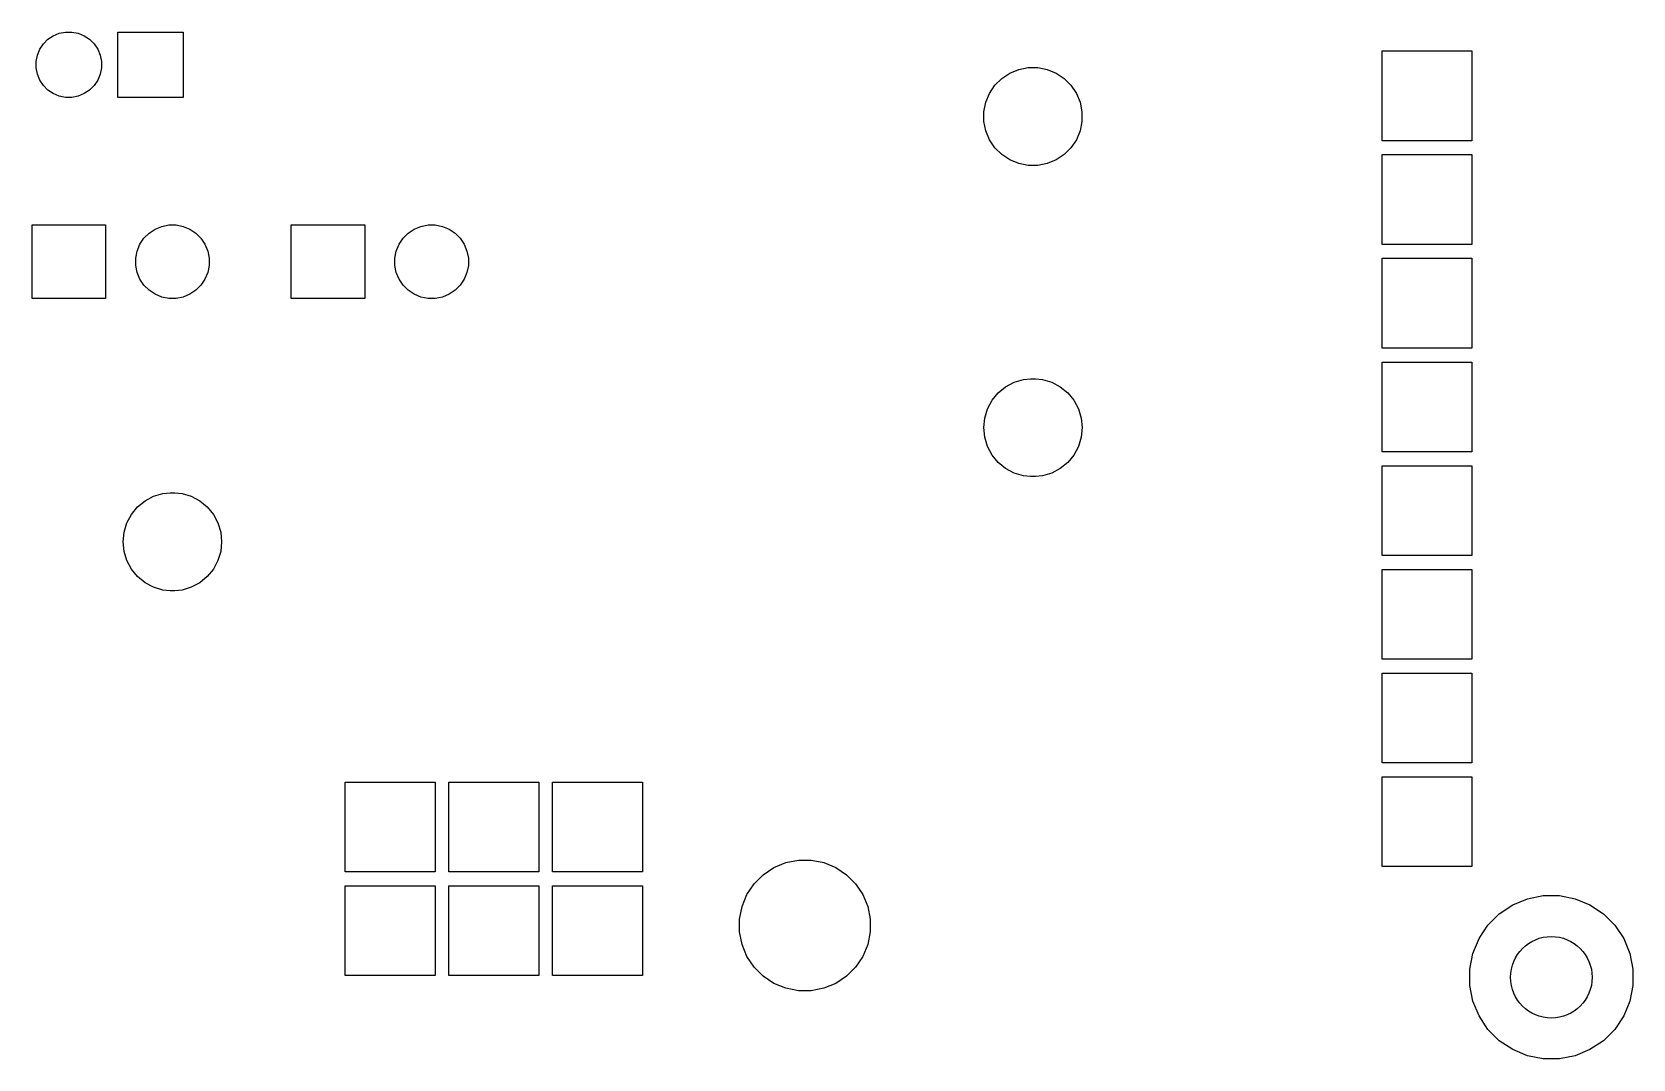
# Model space of a CAD drawing. Extents: x 42.1 to 123.4, y -108.2 to -41.2.
# Drawn here: x 84.19 to 123.41, y -108.17 to -83.02 of the extents above; entities that cross this region are included whole.
import ezdxf

# ---------------------------------------------------------------- set-up
doc = ezdxf.new("R2010")
doc.units = 0
doc.header["$MEASUREMENT"] = 0
doc.layers.add('BLACK', color=7, linetype='CONTINUOUS')

msp = doc.modelspace()

# ---------------------------------------------------------------- linework, layer by layer
at = {"layer": 'BLACK', "linetype": 'CONTINUOUS'}
for p, q in [((84.58, -83.1986), (84.7111, -83.111)), ((84.7111, -83.111), (84.8566, -83.0507)), ((84.8566, -83.0507), (85.0112, -83.02)), ((85.0112, -83.02), (85.1688, -83.02)), ((85.1688, -83.02), (85.3234, -83.0507)), ((85.3234, -83.0507), (85.4689, -83.111)), ((85.4689, -83.111), (85.6, -83.1986)), ((86.29, -84.62), (86.29, -83.02)), ((86.29, -83.02), (87.89, -83.02)), ((87.89, -83.02), (87.89, -84.62)), ((84.3207, -83.5866), (84.381, -83.4411)), ((84.381, -83.4411), (84.4686, -83.31)), ((84.4686, -83.31), (84.58, -83.1986)), ((85.6, -83.1986), (85.7114, -83.31)), ((85.7114, -83.31), (85.799, -83.4411)), ((85.799, -83.4411), (85.8593, -83.5866)), ((117.264, -85.682), (117.264, -83.482)), ((117.264, -83.482), (119.464, -83.482)), ((119.464, -83.482), (119.464, -85.682)), ((84.29, -83.7412), (84.3207, -83.5866)), ((84.29, -83.8988), (84.29, -83.7412)), ((84.3207, -84.0534), (84.29, -83.8988)), ((85.8593, -83.5866), (85.89, -83.7412)), ((85.89, -83.8988), (85.8593, -84.0534)), ((85.89, -83.7412), (85.89, -83.8988)), ((108.362, -83.9361), (108.594, -83.89)), ((108.594, -83.89), (108.83, -83.89)), ((108.83, -83.89), (109.062, -83.9361)), ((84.381, -84.1989), (84.3207, -84.0534)), ((84.4686, -84.33), (84.381, -84.1989)), ((85.799, -84.1989), (85.7114, -84.33)), ((85.8593, -84.0534), (85.799, -84.1989)), ((107.649, -84.5216), (107.78, -84.325)), ((107.78, -84.325), (107.947, -84.1579)), ((107.947, -84.1579), (108.144, -84.0266)), ((108.144, -84.0266), (108.362, -83.9361)), ((109.062, -83.9361), (109.28, -84.0266)), ((109.28, -84.0266), (109.477, -84.1579)), ((109.477, -84.1579), (109.644, -84.325)), ((109.644, -84.325), (109.775, -84.5216)), ((84.58, -84.4414), (84.4686, -84.33)), ((84.7111, -84.529), (84.58, -84.4414)), ((84.8566, -84.5893), (84.7111, -84.529)), ((85.0112, -84.62), (84.8566, -84.5893)), ((85.1688, -84.62), (85.0112, -84.62)), ((85.3234, -84.5893), (85.1688, -84.62)), ((85.4689, -84.529), (85.3234, -84.5893)), ((85.6, -84.4414), (85.4689, -84.529)), ((85.7114, -84.33), (85.6, -84.4414)), ((87.89, -84.62), (86.29, -84.62)), ((107.558, -84.74), (107.649, -84.5216)), ((109.775, -84.5216), (109.866, -84.74)), ((107.512, -84.9718), (107.558, -84.74)), ((107.512, -85.2082), (107.512, -84.9718)), ((109.866, -84.74), (109.912, -84.9718)), ((109.912, -84.9718), (109.912, -85.2082)), ((107.558, -85.44), (107.512, -85.2082)), ((107.649, -85.6584), (107.558, -85.44)), ((109.866, -85.44), (109.775, -85.6584)), ((109.912, -85.2082), (109.866, -85.44)), ((107.78, -85.855), (107.649, -85.6584)), ((107.947, -86.0221), (107.78, -85.855)), ((109.644, -85.855), (109.477, -86.0221)), ((109.775, -85.6584), (109.644, -85.855)), ((119.464, -85.682), (117.264, -85.682)), ((108.144, -86.1534), (107.947, -86.0221)), ((108.362, -86.2439), (108.144, -86.1534)), ((108.594, -86.29), (108.362, -86.2439)), ((109.062, -86.2439), (108.83, -86.29)), ((109.28, -86.1534), (109.062, -86.2439)), ((109.477, -86.0221), (109.28, -86.1534)), ((117.264, -88.222), (117.264, -86.022)), ((117.264, -86.022), (119.464, -86.022)), ((119.464, -86.022), (119.464, -88.222)), ((108.83, -86.29), (108.594, -86.29)), ((84.19, -89.546), (84.19, -87.746)), ((84.19, -87.746), (85.99, -87.746)), ((85.99, -87.746), (85.99, -89.546)), ((87.0563, -87.9469), (87.2037, -87.8484)), ((87.2037, -87.8484), (87.3675, -87.7806)), ((87.3675, -87.7806), (87.5414, -87.746)), ((87.5414, -87.746), (87.7186, -87.746)), ((87.7186, -87.746), (87.8925, -87.7806)), ((87.8925, -87.7806), (88.0563, -87.8484)), ((88.0563, -87.8484), (88.2037, -87.9469)), ((90.54, -89.546), (90.54, -87.746)), ((90.54, -87.746), (92.34, -87.746)), ((92.34, -87.746), (92.34, -89.546)), ((93.4063, -87.9469), (93.5537, -87.8484)), ((93.5537, -87.8484), (93.7175, -87.7806)), ((93.7175, -87.7806), (93.8914, -87.746)), ((93.8914, -87.746), (94.0686, -87.746)), ((94.0686, -87.746), (94.2425, -87.7806)), ((94.2425, -87.7806), (94.4063, -87.8484)), ((94.4063, -87.8484), (94.5537, -87.9469)), ((86.7646, -88.3835), (86.8324, -88.2197)), ((86.8324, -88.2197), (86.9309, -88.0723)), ((86.9309, -88.0723), (87.0563, -87.9469)), ((88.2037, -87.9469), (88.3291, -88.0723)), ((88.3291, -88.0723), (88.4276, -88.2197)), ((88.4276, -88.2197), (88.4954, -88.3835)), ((93.1146, -88.3835), (93.1824, -88.2197)), ((93.1824, -88.2197), (93.2809, -88.0723)), ((93.2809, -88.0723), (93.4063, -87.9469)), ((94.5537, -87.9469), (94.6791, -88.0723)), ((94.6791, -88.0723), (94.7776, -88.2197)), ((94.7776, -88.2197), (94.8454, -88.3835)), ((119.464, -88.222), (117.264, -88.222)), ((86.73, -88.5574), (86.7646, -88.3835)), ((86.73, -88.7346), (86.73, -88.5574)), ((88.4954, -88.3835), (88.53, -88.5574)), ((88.53, -88.5574), (88.53, -88.7346)), ((93.08, -88.5574), (93.1146, -88.3835)), ((93.08, -88.7346), (93.08, -88.5574)), ((94.8454, -88.3835), (94.88, -88.5574)), ((94.88, -88.5574), (94.88, -88.7346)), ((117.264, -90.762), (117.264, -88.562)), ((117.264, -88.562), (119.464, -88.562)), ((119.464, -88.562), (119.464, -90.762)), ((86.7646, -88.9085), (86.73, -88.7346)), ((86.8324, -89.0723), (86.7646, -88.9085)), ((88.4954, -88.9085), (88.4276, -89.0723)), ((88.53, -88.7346), (88.4954, -88.9085)), ((93.1146, -88.9085), (93.08, -88.7346)), ((93.1824, -89.0723), (93.1146, -88.9085)), ((94.8454, -88.9085), (94.7776, -89.0723)), ((94.88, -88.7346), (94.8454, -88.9085)), ((86.9309, -89.2197), (86.8324, -89.0723)), ((87.0563, -89.3451), (86.9309, -89.2197)), ((87.2037, -89.4436), (87.0563, -89.3451)), ((88.2037, -89.3451), (88.0563, -89.4436)), ((88.3291, -89.2197), (88.2037, -89.3451)), ((88.4276, -89.0723), (88.3291, -89.2197)), ((93.2809, -89.2197), (93.1824, -89.0723)), ((93.4063, -89.3451), (93.2809, -89.2197)), ((93.5537, -89.4436), (93.4063, -89.3451)), ((94.5537, -89.3451), (94.4063, -89.4436)), ((94.6791, -89.2197), (94.5537, -89.3451)), ((94.7776, -89.0723), (94.6791, -89.2197)), ((85.99, -89.546), (84.19, -89.546)), ((87.3675, -89.5114), (87.2037, -89.4436)), ((87.5414, -89.546), (87.3675, -89.5114)), ((87.7186, -89.546), (87.5414, -89.546)), ((87.8925, -89.5114), (87.7186, -89.546)), ((88.0563, -89.4436), (87.8925, -89.5114)), ((92.34, -89.546), (90.54, -89.546)), ((93.7175, -89.5114), (93.5537, -89.4436)), ((93.8914, -89.546), (93.7175, -89.5114)), ((94.0686, -89.546), (93.8914, -89.546)), ((94.2425, -89.5114), (94.0686, -89.546)), ((94.4063, -89.4436), (94.2425, -89.5114)), ((119.464, -90.762), (117.264, -90.762)), ((117.264, -93.302), (117.264, -91.102)), ((117.264, -91.102), (119.464, -91.102)), ((119.464, -91.102), (119.464, -93.302)), ((107.859, -91.8574), (108.042, -91.7074)), ((108.042, -91.7074), (108.251, -91.596)), ((108.251, -91.596), (108.477, -91.5274)), ((108.477, -91.5274), (108.653, -91.51)), ((108.653, -91.51), (108.771, -91.51)), ((108.771, -91.51), (108.947, -91.5274)), ((108.947, -91.5274), (109.173, -91.596)), ((109.173, -91.596), (109.382, -91.7074)), ((109.382, -91.7074), (109.565, -91.8574)), ((107.598, -92.2486), (107.709, -92.0401)), ((107.709, -92.0401), (107.859, -91.8574)), ((109.565, -91.8574), (109.715, -92.0401)), ((109.715, -92.0401), (109.826, -92.2486)), ((107.506, -92.71), (107.529, -92.4748)), ((107.529, -92.4748), (107.598, -92.2486)), ((109.826, -92.2486), (109.895, -92.4748)), ((109.895, -92.4748), (109.918, -92.71)), ((107.529, -92.9452), (107.506, -92.71)), ((107.598, -93.1714), (107.529, -92.9452)), ((109.895, -92.9452), (109.826, -93.1714)), ((109.918, -92.71), (109.895, -92.9452)), ((107.709, -93.3799), (107.598, -93.1714)), ((109.826, -93.1714), (109.715, -93.3799)), ((119.464, -93.302), (117.264, -93.302)), ((107.859, -93.5626), (107.709, -93.3799)), ((108.042, -93.7126), (107.859, -93.5626)), ((108.251, -93.824), (108.042, -93.7126)), ((109.382, -93.7126), (109.173, -93.824)), ((109.565, -93.5626), (109.382, -93.7126)), ((109.715, -93.3799), (109.565, -93.5626)), ((117.264, -95.842), (117.264, -93.642)), ((117.264, -93.642), (119.464, -93.642)), ((119.464, -93.642), (119.464, -95.842)), ((108.477, -93.8926), (108.251, -93.824)), ((108.653, -93.91), (108.477, -93.8926)), ((108.771, -93.91), (108.653, -93.91)), ((108.947, -93.8926), (108.771, -93.91)), ((109.173, -93.824), (108.947, -93.8926)), ((86.7774, -94.6514), (86.9601, -94.5014)), ((86.9601, -94.5014), (87.1686, -94.39)), ((87.1686, -94.39), (87.3948, -94.3214)), ((87.3948, -94.3214), (87.571, -94.304)), ((87.571, -94.304), (87.6889, -94.304)), ((87.6889, -94.304), (87.8652, -94.3214)), ((87.8652, -94.3214), (88.0914, -94.39)), ((88.0914, -94.39), (88.2999, -94.5014)), ((88.2999, -94.5014), (88.4826, -94.6514)), ((86.516, -95.0426), (86.6274, -94.8341)), ((86.6274, -94.8341), (86.7774, -94.6514)), ((88.4826, -94.6514), (88.6326, -94.8341)), ((88.6326, -94.8341), (88.744, -95.0426)), ((86.4242, -95.504), (86.4474, -95.2688)), ((86.4474, -95.2688), (86.516, -95.0426)), ((88.744, -95.0426), (88.8126, -95.2688)), ((88.8126, -95.2688), (88.8358, -95.504)), ((86.4474, -95.7392), (86.4242, -95.504)), ((88.8358, -95.504), (88.8126, -95.7392)), ((86.516, -95.9654), (86.4474, -95.7392)), ((86.6274, -96.1739), (86.516, -95.9654)), ((88.744, -95.9654), (88.6326, -96.1739)), ((88.8126, -95.7392), (88.744, -95.9654)), ((119.464, -95.842), (117.264, -95.842)), ((86.7774, -96.3566), (86.6274, -96.1739)), ((86.9601, -96.5066), (86.7774, -96.3566)), ((88.4826, -96.3566), (88.2999, -96.5066)), ((88.6326, -96.1739), (88.4826, -96.3566)), ((117.264, -98.382), (117.264, -96.182)), ((117.264, -96.182), (119.464, -96.182)), ((119.464, -96.182), (119.464, -98.382)), ((87.1686, -96.618), (86.9601, -96.5066)), ((87.3948, -96.6866), (87.1686, -96.618)), ((87.571, -96.704), (87.3948, -96.6866)), ((87.6889, -96.704), (87.571, -96.704)), ((87.8652, -96.6866), (87.6889, -96.704)), ((88.0914, -96.618), (87.8652, -96.6866)), ((88.2999, -96.5066), (88.0914, -96.618)), ((119.464, -98.382), (117.264, -98.382)), ((117.264, -100.922), (117.264, -98.722)), ((117.264, -98.722), (119.464, -98.722)), ((119.464, -98.722), (119.464, -100.922)), ((119.464, -100.922), (117.264, -100.922)), ((91.864, -103.589), (91.864, -101.389)), ((91.864, -101.389), (94.064, -101.389)), ((94.064, -101.389), (94.064, -103.589)), ((94.404, -103.589), (94.404, -101.389)), ((94.404, -101.389), (96.604, -101.389)), ((96.604, -101.389), (96.604, -103.589)), ((96.944, -103.589), (96.944, -101.389)), ((96.944, -101.389), (99.144, -101.389)), ((99.144, -101.389), (99.144, -103.589)), ((117.264, -103.462), (117.264, -101.262)), ((117.264, -101.262), (119.464, -101.262)), ((119.464, -101.262), (119.464, -103.462)), ((102.104, -103.659), (102.366, -103.484)), ((102.366, -103.484), (102.657, -103.363)), ((102.657, -103.363), (102.966, -103.302)), ((102.966, -103.302), (103.282, -103.302)), ((103.282, -103.302), (103.591, -103.363)), ((103.591, -103.363), (103.882, -103.484)), ((103.882, -103.484), (104.144, -103.659)), ((119.464, -103.462), (117.264, -103.462)), ((94.064, -103.589), (91.864, -103.589)), ((91.864, -106.129), (91.864, -103.929)), ((91.864, -103.929), (94.064, -103.929)), ((94.064, -103.929), (94.064, -106.129)), ((96.604, -103.589), (94.404, -103.589)), ((94.404, -106.129), (94.404, -103.929)), ((94.404, -103.929), (96.604, -103.929)), ((96.604, -103.929), (96.604, -106.129)), ((99.144, -103.589), (96.944, -103.589)), ((96.944, -106.129), (96.944, -103.929)), ((96.944, -103.929), (99.144, -103.929)), ((99.144, -103.929), (99.144, -106.129)), ((101.706, -104.144), (101.881, -103.882)), ((101.881, -103.882), (102.104, -103.659)), ((104.144, -103.659), (104.367, -103.882)), ((104.367, -103.882), (104.542, -104.144)), ((101.585, -104.435), (101.706, -104.144)), ((104.542, -104.144), (104.663, -104.435)), ((120.465, -104.4), (120.829, -104.249)), ((120.829, -104.249), (121.215, -104.172)), ((121.215, -104.172), (121.609, -104.172)), ((121.609, -104.172), (121.995, -104.249)), ((121.995, -104.249), (122.359, -104.4)), ((101.524, -104.744), (101.585, -104.435)), ((104.663, -104.435), (104.724, -104.744)), ((119.858, -104.897), (120.137, -104.618)), ((120.137, -104.618), (120.465, -104.4)), ((122.359, -104.4), (122.687, -104.618)), ((122.687, -104.618), (122.966, -104.897)), ((101.524, -105.06), (101.524, -104.744)), ((101.585, -105.369), (101.524, -105.06)), ((104.724, -105.06), (104.663, -105.369)), ((104.724, -104.744), (104.724, -105.06)), ((119.64, -105.225), (119.858, -104.897)), ((122.966, -104.897), (123.184, -105.225)), ((101.706, -105.66), (101.585, -105.369)), ((104.663, -105.369), (104.542, -105.66)), ((119.489, -105.589), (119.64, -105.225)), ((123.184, -105.225), (123.335, -105.589)), ((101.881, -105.922), (101.706, -105.66)), ((104.542, -105.66), (104.367, -105.922)), ((119.412, -105.975), (119.489, -105.589)), ((123.335, -105.589), (123.412, -105.975)), ((94.064, -106.129), (91.864, -106.129)), ((96.604, -106.129), (94.404, -106.129)), ((99.144, -106.129), (96.944, -106.129)), ((102.104, -106.145), (101.881, -105.922)), ((102.366, -106.32), (102.104, -106.145)), ((104.144, -106.145), (103.882, -106.32)), ((104.367, -105.922), (104.144, -106.145)), ((119.412, -106.369), (119.412, -105.975)), ((123.412, -105.975), (123.412, -106.369)), ((102.657, -106.441), (102.366, -106.32)), ((102.966, -106.502), (102.657, -106.441)), ((103.282, -106.502), (102.966, -106.502)), ((103.591, -106.441), (103.282, -106.502)), ((103.882, -106.32), (103.591, -106.441)), ((119.489, -106.755), (119.412, -106.369)), ((123.412, -106.369), (123.335, -106.755)), ((119.64, -107.119), (119.489, -106.755)), ((123.335, -106.755), (123.184, -107.119)), ((119.858, -107.447), (119.64, -107.119)), ((120.137, -107.726), (119.858, -107.447)), ((122.966, -107.447), (122.687, -107.726)), ((123.184, -107.119), (122.966, -107.447)), ((120.465, -107.944), (120.137, -107.726)), ((122.687, -107.726), (122.359, -107.944)), ((120.829, -108.095), (120.465, -107.944)), ((121.215, -108.172), (120.829, -108.095)), ((121.609, -108.172), (121.215, -108.172)), ((121.995, -108.095), (121.609, -108.172)), ((122.359, -107.944), (121.995, -108.095))]:
    msp.add_line(p, q, dxfattribs=at)
at = {"layer": 'BLACK'}
msp.add_circle((121.412, -106.172), 1, dxfattribs=at)

doc.saveas('drawing.dxf')
